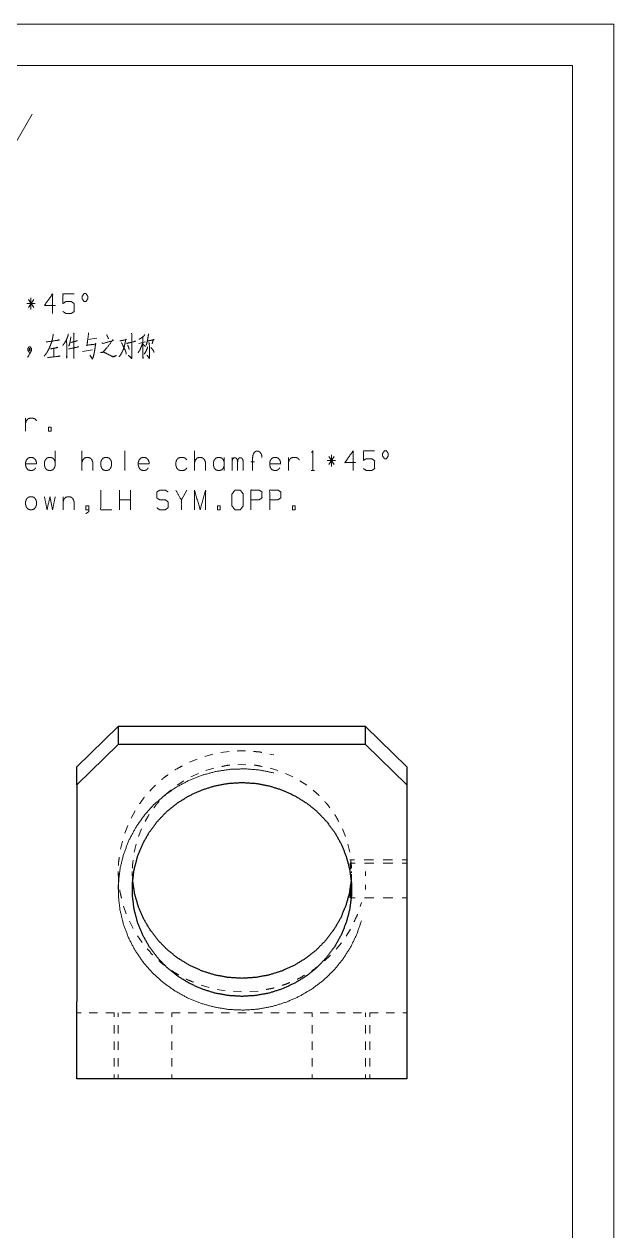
# Model space of a CAD drawing. Header units: millimetres. Extents: x -36 to 210, y 0 to 721.
# Drawn here: x 138.5 to 210, y 150.6 to 297 of the extents above; entities that cross this region are included whole.
import ezdxf

# ---------------------------------------------------------------- set-up
doc = ezdxf.new("R2010")
doc.units = ezdxf.units.MM
doc.layers.add('1', color=7, linetype='Continuous', true_color=0xffffff)

msp = doc.modelspace()

# ---------------------------------------------------------------- linework, layer by layer
at = {"layer": '1', "color": 132, "linetype": 'Continuous', "lineweight": 18}
for p, q in [((210, 297), (0, 297)), ((210, 0), (210, 297)), ((205, 292), (25, 292)), ((205, 5), (205, 292))]:
    msp.add_line(p, q, dxfattribs=at)
at = {"layer": '1', "color": 43, "linetype": 'Continuous', "lineweight": 18}
for p, q in [((134.855, 278.088), (139.471, 286.088)), ((158.548, 207.493), (159.476, 207.861)), ((160.416, 208.192), (161.38, 208.451)), ((162.358, 208.645), (163.345, 208.791)), ((168.303, 208.48), (168.792, 208.382)), ((160.552, 206.475), (161.491, 206.777)), ((164.417, 207.187), (164.91, 207.217)), ((164.91, 207.217), (165.402, 207.187)), ((168.328, 206.777), (169.268, 206.475)), ((157.043, 204.7), (157.879, 205.225)), ((158.734, 205.714), (159.629, 206.131)), ((170.191, 206.131), (171.085, 205.714)), ((171.941, 205.225), (172.776, 204.7)), ((151.481, 200.715), (151.949, 201.597)), ((150.699, 198.882), (151.058, 199.813)), ((152.369, 198.489), (152.726, 199.409)), ((177.094, 199.409), (177.45, 198.489)), ((150.172, 196.958), (150.417, 197.925)), ((151.843, 196.59), (152.077, 197.549)), ((177.743, 197.549), (177.977, 196.59)), ((178.557, 195.649), (177.979, 195.649)), ((178.619, 195.249), (178.047, 195.249)), ((180.867, 195.649), (179.712, 195.649)), ((180.906, 195.249), (179.762, 195.249)), ((183.177, 195.649), (182.022, 195.649)), ((183.194, 195.249), (182.05, 195.249)), ((184.91, 195.649), (184.332, 195.649)), ((184.91, 195.249), (184.338, 195.249)), ((149.91, 194.246), (149.91, 193.698)), ((151.615, 194.246), (151.615, 193.698)), ((151.662, 193.15), (151.652, 193.643)), ((178.168, 193.643), (178.157, 193.15)), ((178.205, 194.086), (178.205, 194.246)), ((178.205, 193.608), (178.205, 193.768)), ((179.91, 194.246), (179.91, 193.698)), ((149.91, 192.601), (149.91, 192.053)), ((151.615, 192.601), (151.615, 192.053)), ((178.178, 192.755), (178.183, 192.849)), ((178.192, 193.037), (178.196, 193.131)), ((178.205, 192.531), (178.205, 192.69)), ((178.205, 192.053), (178.205, 192.212)), ((179.91, 192.601), (179.91, 192.053)), ((178.047, 191.049), (178.619, 191.049)), ((179.399, 190.458), (179.238, 189.985)), ((179.762, 191.049), (180.906, 191.049)), ((182.05, 191.049), (183.194, 191.049)), ((184.338, 191.049), (184.91, 191.049)), ((150.89, 189.11), (150.543, 190.047)), ((151.728, 187.302), (151.271, 188.189)), ((152.802, 185.621), (152.243, 186.449)), ((178.073, 187.233), (177.536, 186.391)), ((176.971, 185.57), (176.339, 184.797)), ((175.658, 184.069), (174.939, 183.377)), ((160.932, 180.16), (159.971, 180.431)), ((162.886, 179.764), (161.9, 179.923)), ((164.875, 179.622), (163.878, 179.667)), ((166.867, 179.736), (165.871, 179.666)), ((144.91, 177.094), (145.41, 177.094)), ((146.41, 177.094), (147.41, 177.094)), ((148.41, 177.094), (149.41, 177.094)), ((149.41, 176.594), (149.41, 177.094)), ((149.91, 176.594), (149.91, 177.094)), ((150.41, 177.094), (151.41, 177.094)), ((152.41, 177.094), (153.41, 177.094)), ((154.41, 177.094), (155.41, 177.094)), ((156.41, 176.594), (156.41, 177.094)), ((156.41, 177.094), (157.41, 177.094)), ((158.41, 177.094), (159.41, 177.094)), ((160.41, 177.094), (161.41, 177.094)), ((162.41, 177.094), (163.41, 177.094)), ((164.41, 177.094), (165.41, 177.094)), ((166.41, 177.094), (167.41, 177.094)), ((168.41, 177.094), (169.41, 177.094)), ((170.41, 177.094), (171.41, 177.094)), ((172.41, 177.094), (173.41, 177.094)), ((173.41, 176.594), (173.41, 177.094)), ((174.41, 177.094), (175.41, 177.094)), ((176.41, 177.094), (177.41, 177.094)), ((178.41, 177.094), (179.41, 177.094)), ((179.91, 177.094), (179.91, 176.594)), ((180.41, 176.594), (180.41, 177.094)), ((180.41, 177.094), (181.41, 177.094)), ((182.41, 177.094), (183.41, 177.094)), ((184.41, 177.094), (184.91, 177.094)), ((149.41, 174.594), (149.41, 175.594)), ((149.91, 174.594), (149.91, 175.594)), ((156.41, 174.594), (156.41, 175.594)), ((173.41, 174.594), (173.41, 175.594)), ((179.91, 175.594), (179.91, 174.594)), ((180.41, 174.594), (180.41, 175.594)), ((149.41, 172.594), (149.41, 173.594)), ((149.91, 172.594), (149.91, 173.594)), ((156.41, 172.594), (156.41, 173.594)), ((173.41, 172.594), (173.41, 173.594)), ((179.91, 173.594), (179.91, 172.594)), ((180.41, 172.594), (180.41, 173.594)), ((149.41, 170.594), (149.41, 171.594)), ((149.91, 170.594), (149.91, 171.594)), ((156.41, 170.594), (156.41, 171.594)), ((173.41, 170.594), (173.41, 171.594)), ((179.91, 171.594), (179.91, 170.594)), ((180.41, 170.594), (180.41, 171.594)), ((149.41, 169.094), (149.41, 169.594)), ((149.91, 169.094), (149.91, 169.594)), ((156.41, 169.094), (156.41, 169.594)), ((173.41, 169.094), (173.41, 169.594)), ((179.91, 169.594), (179.91, 169.094)), ((180.41, 169.094), (180.41, 169.594))]:
    msp.add_line(p, q, dxfattribs=at)
at = {"layer": '1', "color": 95, "linetype": 'Continuous', "lineweight": 18}
for p, q in [((139.016, 263.595), (139.688, 262.645)), ((139.67, 263.595), (139.016, 262.645)), ((139.334, 262.395), (139.334, 263.82)), ((139.847, 263.12), (138.839, 263.12)), ((142.105, 257.658), (142.088, 256.633)), ((147.312, 258.908), (146.217, 258.733)), ((152.392, 258.258), (153.205, 258.483)), ((145.598, 257.283), (146.782, 257.483)), ((138.68, 247.633), (138.68, 249.208)), ((145.51, 242.87), (145.51, 245.245)), ((150.734, 245.27), (150.734, 242.87)), ((159.168, 242.87), (159.168, 245.245)), ((162.77, 242.87), (162.77, 244.445)), ((163.721, 242.87), (163.721, 244.445)), ((170.551, 242.87), (170.551, 244.445)), ((175.44, 244.545), (176.111, 243.595)), ((176.094, 244.545), (175.44, 243.595)), ((175.758, 243.345), (175.758, 244.77)), ((166.422, 243.92), (165.998, 243.92)), ((176.27, 244.07), (175.263, 244.07)), ((173.287, 242.87), (173.711, 242.87)), ((150.062, 238.108), (150.062, 240.483)), ((151.406, 238.108), (151.406, 240.483)), ((158.235, 240.483), (157.564, 239.308)), ((143.233, 239.683), (143.233, 238.108)), ((151.406, 239.308), (150.062, 239.308))]:
    msp.add_line(p, q, dxfattribs=at)
at = {"layer": '1', "color": 151, "linetype": 'Continuous', "lineweight": 25}
for p, q in [((144.91, 206.929), (149.91, 211.808)), ((179.91, 211.808), (149.91, 211.808)), ((149.91, 211.808), (149.91, 209.615)), ((179.91, 211.808), (184.91, 206.929)), ((179.91, 209.615), (179.91, 211.808)), ((149.91, 209.615), (144.91, 204.737)), ((179.91, 209.615), (149.91, 209.615)), ((184.91, 204.737), (179.91, 209.615)), ((144.91, 204.737), (144.91, 206.929)), ((184.91, 206.929), (184.91, 204.737)), ((144.91, 204.737), (144.91, 178.463)), ((184.91, 204.737), (184.91, 178.463)), ((184.91, 169.094), (144.91, 169.094))]:
    msp.add_line(p, q, dxfattribs=at)
at = {"layer": '1', "color": 95, "linetype": 'Continuous', "lineweight": 18}
for points, knots in [([(142.3, 262.87), (140.957, 262.87), (141.964, 264.295), (141.964, 261.92)], [0, 0, 0.2458683, 0.5652944, 1, 1]), ([(143.215, 262.145), (143.551, 261.92), (144.241, 261.92), (144.576, 262.145), (144.576, 263.095), (144.241, 263.345), (143.551, 263.345), (143.215, 263.12), (143.215, 264.295), (144.576, 264.295)], [0, 0, 0.0622279, 0.1683432, 0.2305712, 0.3768154, 0.4412659, 0.5473812, 0.6096091, 0.7904901, 1, 1]), ([(145.775, 263.345), (146.004, 263.345), (146.217, 263.67), (146.217, 263.995), (146.004, 264.32), (145.775, 264.32), (145.545, 263.995), (145.545, 263.67), (145.775, 263.345)], [0, 0, 0.0856809, 0.2303965, 0.35158, 0.4962956, 0.5819765, 0.7303965, 0.85158, 1, 1]), ([(142.035, 259.408), (141.999, 259.133), (141.911, 258.683), (141.77, 258.258), (141.575, 257.733), (141.328, 257.258), (141.133, 256.983), (140.939, 256.733)], [0, 0, 0.0945429, 0.2509164, 0.4036471, 0.5945494, 0.7771733, 0.8920135, 1, 1]), ([(143.869, 259.408), (143.781, 259.083), (143.657, 258.783), (143.516, 258.508), (143.374, 258.283), (143.198, 258.033)], [0, 0, 0.2183565, 0.4287502, 0.6292247, 0.801512, 1, 1]), ([(144.17, 259.083), (144.117, 258.683), (144.046, 258.333), (143.975, 258.083), (143.922, 257.933)], [0, 0, 0.342097, 0.644843, 0.8651064, 1, 1]), ([(144.506, 259.508), (144.559, 259.408), (144.523, 259.458), (144.541, 256.458), (144.523, 256.683), (144.541, 257.058)], [0, 0, 0.0299752, 0.0461894, 0.8407918, 0.9005696, 1, 1]), ([(146.323, 259.558), (146.305, 259.383), (146.128, 258.083), (146.093, 258.008), (146.075, 258.058), (147.171, 258.183), (147.224, 258.233), (147.171, 258.283), (147.1, 257.708), (147.012, 257.158), (146.924, 256.758), (146.853, 256.533), (146.782, 256.383), (146.482, 256.833), (146.8, 256.408)], [0, 0, 0.029851, 0.2525112, 0.2665848, 0.2755854, 0.4627756, 0.475142, 0.4875107, 0.5858315, 0.6803734, 0.7498966, 0.7899231, 0.8180679, 0.9099008, 1, 1]), ([(148.511, 259.333), (148.634, 259.058), (148.705, 258.933), (148.723, 258.833)], [0, 0, 0.5515818, 0.8142457, 1, 1]), ([(151.53, 259.533), (151.565, 259.258), (151.565, 257.358), (151.583, 256.733), (151.565, 256.483), (151.547, 256.433), (151.158, 256.833), (151.547, 256.483)], [0, 0, 0.066217, 0.5199803, 0.6693033, 0.7291606, 0.7418263, 0.8750556, 1, 1]), ([(153.134, 259.358), (153.099, 259.258), (152.869, 259.058), (152.622, 258.883), (152.41, 258.783)], [0, 0, 0.1118528, 0.4330995, 0.7527148, 1, 1]), ([(153.594, 259.458), (153.576, 259.333), (153.488, 258.808), (153.417, 258.458), (153.293, 258.033)], [0, 0, 0.0865634, 0.451623, 0.6964798, 1, 1]), ([(139.246, 257.233), (139.104, 257.233), (138.945, 257.433), (138.945, 257.658), (139.104, 257.858), (139.246, 257.858), (139.405, 257.658), (139.405, 257.433), (138.945, 256.583)], [0, 0, 0.0573454, 0.1609813, 0.2522327, 0.3558751, 0.4132206, 0.5168656, 0.608117, 1, 1]), ([(139.104, 257.433), (139.246, 257.433), (139.104, 257.658), (139.104, 257.433)], [0, 0, 0.2236813, 0.6440654, 1, 1]), ([(139.246, 257.433), (139.246, 257.658), (139.104, 257.658)], [0, 0, 0.614087, 1, 1]), ([(141.169, 258.458), (142.777, 258.683), (142.689, 258.708), (142.512, 258.633)], [0, 0, 0.8512318, 0.8993692, 1, 1]), ([(141.699, 257.608), (142.583, 257.783), (142.494, 257.808), (142.371, 257.758)], [0, 0, 0.7999598, 0.8815072, 1, 1]), ([(143.657, 258.708), (143.675, 257.208), (143.675, 256.483), (143.657, 256.633), (143.675, 256.908)], [0, 0, 0.5657109, 0.8391184, 0.8960792, 1, 1]), ([(143.887, 257.608), (145.142, 257.858), (145.054, 257.883), (144.895, 257.808)], [0, 0, 0.8269851, 0.8863358, 1, 1]), ([(144.17, 258.383), (144.983, 258.608), (144.895, 258.608), (144.753, 258.533)], [0, 0, 0.7725069, 0.8534357, 1, 1]), ([(147.945, 258.358), (148.069, 258.258), (148.104, 258.283), (149.324, 258.633), (149.271, 258.708), (148.493, 257.683), (148.475, 257.683), (148.069, 257.208), (147.91, 257.208), (147.751, 257.158), (147.91, 257.183), (148.051, 257.208), (148.157, 257.208), (148.493, 257.058), (148.528, 257.033), (148.882, 256.858), (149.218, 256.683), (149.306, 256.633), (149.695, 256.808), (149.306, 256.683), (149.147, 256.733)], [0, 0, 0.0244131, 0.0310575, 0.2257668, 0.2398618, 0.4373066, 0.4400188, 0.5359641, 0.5603748, 0.5859631, 0.6106737, 0.6327086, 0.648983, 0.7054257, 0.71207, 0.7726006, 0.830713, 0.8462954, 0.9117314, 0.9744102, 1, 1]), ([(150.116, 258.583), (150.893, 258.733), (150.84, 258.808), (150.787, 258.508), (150.716, 258.208), (150.646, 257.883), (150.504, 257.483), (150.345, 257.158), (150.328, 257.108), (150.186, 256.883), (150.009, 256.633)], [0, 0, 0.2444229, 0.2727729, 0.3667924, 0.4619073, 0.5645496, 0.6954763, 0.8071422, 0.8235085, 0.9055184, 1, 1]), ([(150.292, 258.408), (150.769, 257.433), (150.858, 257.158), (150.876, 256.983)], [0, 0, 0.7002215, 0.8865448, 1, 1]), ([(150.929, 258.308), (150.982, 258.283), (152.007, 258.533), (151.936, 258.558), (151.865, 258.508)], [0, 0, 0.0459718, 0.8733109, 0.9321081, 1, 1]), ([(151.052, 258.083), (151.211, 257.708), (151.229, 257.533)], [0, 0, 0.6984305, 1, 1]), ([(152.887, 258.358), (152.781, 258.033), (152.657, 257.758), (152.551, 257.483), (152.445, 257.333), (152.321, 257.133)], [0, 0, 0.2519231, 0.4741367, 0.6913319, 0.8267065, 1, 1]), ([(152.887, 258.983), (152.905, 257.008), (152.922, 256.458), (152.887, 256.558), (152.905, 256.783)], [0, 0, 0.6912929, 0.8838891, 0.9210064, 1, 1]), ([(152.905, 258.183), (153.134, 257.983), (153.187, 257.883)], [0, 0, 0.729094, 1, 1]), ([(153.47, 257.858), (153.452, 257.733), (153.258, 257.283), (153.064, 256.983)], [0, 0, 0.1296356, 0.6329512, 1, 1]), ([(153.629, 258.383), (153.718, 258.258), (153.682, 258.283), (153.7, 256.958), (153.7, 256.633), (153.682, 256.458), (153.399, 256.858), (153.682, 256.508)], [0, 0, 0.0516782, 0.0662919, 0.5136252, 0.6233413, 0.682718, 0.8480913, 1, 1]), ([(153.452, 258.558), (154.248, 258.733), (154.177, 258.758), (154.018, 258.208)], [0, 0, 0.5570666, 0.6083665, 1, 1]), ([(153.877, 257.783), (154.195, 257.383), (154.248, 257.183)], [0, 0, 0.7118393, 1, 1]), ([(141.345, 256.558), (142.848, 256.733), (142.759, 256.758), (142.6, 256.683)], [0, 0, 0.8496249, 0.9012148, 1, 1]), ([(138.68, 248.608), (138.786, 248.908), (138.981, 249.133), (139.228, 249.208), (139.564, 249.208), (139.811, 249.133), (140.006, 248.908)], [0, 0, 0.1801863, 0.3485828, 0.4950046, 0.6851799, 0.8316073, 1, 1]), ([(141.451, 247.633), (141.787, 247.633), (141.787, 248.108), (141.451, 248.108), (141.451, 247.633)], [0, 0, 0.2070858, 0.5, 0.7070858, 1, 1]), ([(139.9, 243.17), (139.705, 242.945), (139.458, 242.87), (139.228, 242.87), (138.981, 242.945), (138.786, 243.17), (138.68, 243.495), (138.68, 243.845), (138.786, 244.145), (138.981, 244.37), (139.228, 244.445), (139.458, 244.445), (139.705, 244.37), (139.9, 244.145), (140.006, 243.845), (140.006, 243.67), (138.68, 243.67)], [0, 0, 0.0539463, 0.100857, 0.1425421, 0.1894509, 0.2433985, 0.305416, 0.3689149, 0.4266395, 0.480587, 0.5274948, 0.5691799, 0.6160894, 0.6700358, 0.7277603, 0.7595079, 1, 1]), ([(142.282, 245.245), (142.282, 243.495), (142.176, 243.17), (141.982, 242.945), (141.734, 242.87), (141.505, 242.87), (141.257, 242.945), (141.063, 243.17), (140.957, 243.495), (140.957, 243.845), (141.063, 244.145), (141.257, 244.37), (141.505, 244.445), (141.734, 244.445), (141.982, 244.37), (142.176, 244.145), (142.282, 243.845)], [0, 0, 0.2867287, 0.3427385, 0.3914601, 0.4338248, 0.4714719, 0.5138382, 0.5625587, 0.6185685, 0.6759163, 0.728049, 0.7767695, 0.8191349, 0.8567819, 0.8991457, 0.9478673, 1, 1]), ([(145.51, 243.845), (145.616, 244.145), (145.81, 244.37), (146.057, 244.445), (146.287, 244.445), (146.535, 244.37), (146.729, 244.145), (146.835, 243.845), (146.835, 242.87)], [0, 0, 0.107748, 0.2084471, 0.2960056, 0.373819, 0.4613775, 0.5620766, 0.6698258, 1, 1]), ([(147.892, 243.17), (148.086, 242.945), (148.334, 242.87), (148.564, 242.87), (148.811, 242.945), (149.006, 243.17), (149.112, 243.495), (149.112, 243.845), (149.006, 244.145), (148.811, 244.37), (148.564, 244.445), (148.334, 244.445), (148.086, 244.37), (147.892, 244.145), (147.786, 243.845), (147.786, 243.495), (147.892, 243.17)], [0, 0, 0.0632241, 0.1181991, 0.1670522, 0.2220272, 0.2852512, 0.3579329, 0.4323508, 0.5000013, 0.5632254, 0.6181991, 0.6670522, 0.7220259, 0.78525, 0.8529005, 0.9273184, 1, 1]), ([(153.559, 243.17), (153.364, 242.945), (153.117, 242.87), (152.887, 242.87), (152.639, 242.945), (152.445, 243.17), (152.339, 243.495), (152.339, 243.845), (152.445, 244.145), (152.639, 244.37), (152.887, 244.445), (153.117, 244.445), (153.364, 244.37), (153.559, 244.145), (153.665, 243.845), (153.665, 243.67), (152.339, 243.67)], [0, 0, 0.0539476, 0.1008564, 0.1425415, 0.1894522, 0.2433985, 0.305416, 0.3689149, 0.4266395, 0.4805858, 0.5274953, 0.5691805, 0.6160882, 0.6700358, 0.7277603, 0.7595079, 1, 1]), ([(158.235, 243.17), (158.041, 242.945), (157.793, 242.87), (157.44, 242.87), (157.192, 242.945), (156.998, 243.17), (156.892, 243.495), (156.892, 243.845), (156.998, 244.145), (157.192, 244.37), (157.44, 244.445), (157.793, 244.445), (158.041, 244.37), (158.235, 244.145)], [0, 0, 0.0754587, 0.141072, 0.2307771, 0.2963903, 0.371849, 0.4585946, 0.5474132, 0.628154, 0.7036127, 0.7692245, 0.8589295, 0.9245413, 1, 1]), ([(159.168, 243.845), (159.274, 244.145), (159.469, 244.37), (159.716, 244.445), (159.946, 244.445), (160.194, 244.37), (160.388, 244.145), (160.494, 243.845), (160.494, 242.87)], [0, 0, 0.1077495, 0.2084488, 0.2960075, 0.3738176, 0.4613762, 0.5620756, 0.669825, 1, 1]), ([(162.77, 243.845), (162.664, 244.145), (162.47, 244.37), (162.223, 244.445), (161.993, 244.445), (161.745, 244.37), (161.551, 244.145), (161.445, 243.845), (161.445, 243.495), (161.551, 243.17), (161.745, 242.945), (161.993, 242.87), (162.223, 242.87), (162.47, 242.945), (162.664, 243.17), (162.77, 243.495)], [0, 0, 0.0730896, 0.1413953, 0.2007912, 0.253572, 0.3129656, 0.3812729, 0.4543625, 0.5347635, 0.6132887, 0.681596, 0.740991, 0.7937718, 0.8531691, 0.9214748, 1, 1]), ([(163.721, 243.97), (163.774, 244.245), (163.951, 244.42), (164.146, 244.42), (164.322, 244.245), (164.393, 243.97), (164.393, 242.87)], [0, 0, 0.1188788, 0.224456, 0.3069841, 0.4125583, 0.5330836, 1, 1]), ([(164.393, 243.97), (164.446, 244.245), (164.623, 244.42), (164.835, 244.42), (164.994, 244.245), (165.065, 243.97), (165.065, 242.87)], [0, 0, 0.1186048, 0.2239388, 0.3137612, 0.413912, 0.5341596, 1, 1]), ([(166.21, 242.87), (166.21, 244.445), (166.263, 244.795), (166.422, 245.07), (166.634, 245.22), (166.899, 245.22), (167.129, 245.07), (167.288, 244.795), (167.341, 244.445)], [0, 0, 0.4236485, 0.5188713, 0.6043258, 0.6742009, 0.7455141, 0.8193217, 0.9047775, 1, 1]), ([(169.494, 243.17), (169.299, 242.945), (169.052, 242.87), (168.822, 242.87), (168.575, 242.945), (168.38, 243.17), (168.274, 243.495), (168.274, 243.845), (168.38, 244.145), (168.575, 244.37), (168.822, 244.445), (169.052, 244.445), (169.299, 244.37), (169.494, 244.145), (169.6, 243.845), (169.6, 243.67), (168.274, 243.67)], [0, 0, 0.0539475, 0.1008562, 0.1425432, 0.189452, 0.2433995, 0.3054163, 0.3689151, 0.426639, 0.4805865, 0.5274941, 0.5691811, 0.6160888, 0.6700362, 0.7277607, 0.7595083, 1, 1]), ([(170.551, 243.845), (170.657, 244.145), (170.851, 244.37), (171.099, 244.445), (171.435, 244.445), (171.682, 244.37), (171.876, 244.145)], [0, 0, 0.1801866, 0.3485834, 0.4950055, 0.6851811, 0.8316032, 1, 1]), ([(173.357, 245.045), (173.499, 245.245), (173.499, 242.87)], [0, 0, 0.0934931, 1, 1]), ([(178.723, 243.82), (177.38, 243.82), (178.388, 245.245), (178.388, 242.87)], [0, 0, 0.245868, 0.5652949, 1, 1]), ([(179.639, 243.095), (179.975, 242.87), (180.664, 242.87), (181, 243.095), (181, 244.045), (180.664, 244.295), (179.975, 244.295), (179.639, 244.07), (179.639, 245.245), (181, 245.245)], [0, 0, 0.0622292, 0.1683445, 0.2305711, 0.3768154, 0.4412646, 0.5473799, 0.6096091, 0.7904901, 1, 1]), ([(182.198, 244.295), (182.428, 244.295), (182.64, 244.62), (182.64, 244.945), (182.428, 245.27), (182.198, 245.27), (181.968, 244.945), (181.968, 244.62), (182.198, 244.295)], [0, 0, 0.0856809, 0.2303965, 0.35158, 0.4962956, 0.5819765, 0.7303965, 0.85158, 1, 1]), ([(147.786, 240.483), (147.786, 238.108), (149.129, 238.108)], [0, 0, 0.6387339, 1, 1]), ([(154.598, 238.333), (154.934, 238.108), (155.623, 238.108), (155.959, 238.358), (155.959, 239.058), (155.623, 239.308), (154.951, 239.308), (154.598, 239.533), (154.598, 240.258), (154.951, 240.483), (155.623, 240.483), (155.959, 240.258)], [0, 0, 0.0680356, 0.1840545, 0.25452, 0.3723341, 0.4427996, 0.555844, 0.6263702, 0.7483939, 0.8189201, 0.9319644, 1, 1]), ([(157.564, 238.108), (157.564, 239.308), (156.892, 240.483)], [0, 0, 0.4699608, 1, 1]), ([(159.168, 238.108), (159.168, 240.483), (159.84, 238.108), (160.512, 240.483), (160.512, 238.108)], [0, 0, 0.245192, 0.5, 0.754808, 1, 1]), ([(164.057, 238.108), (164.729, 238.108), (165.065, 238.583), (165.065, 240.008), (164.729, 240.483), (164.057, 240.483), (163.704, 240.008), (163.704, 238.583), (164.057, 238.108)], [0, 0, 0.1026835, 0.1916204, 0.4094765, 0.4984133, 0.6010969, 0.6916204, 0.9094765, 1, 1]), ([(165.998, 238.108), (165.998, 240.483), (167.005, 240.483), (167.341, 240.258), (167.341, 239.533), (166.988, 239.308), (165.998, 239.308)], [0, 0, 0.4011471, 0.5713128, 0.6395889, 0.7620438, 0.8328193, 1, 1]), ([(168.274, 238.108), (168.274, 240.483), (169.282, 240.483), (169.618, 240.258), (169.618, 239.533), (169.264, 239.308), (168.274, 239.308)], [0, 0, 0.4011471, 0.5713128, 0.6395889, 0.7620438, 0.8328193, 1, 1]), ([(138.786, 238.408), (138.981, 238.183), (139.228, 238.108), (139.458, 238.108), (139.705, 238.183), (139.9, 238.408), (140.006, 238.733), (140.006, 239.083), (139.9, 239.383), (139.705, 239.608), (139.458, 239.683), (139.228, 239.683), (138.981, 239.608), (138.786, 239.383), (138.68, 239.083), (138.68, 238.733), (138.786, 238.408)], [0, 0, 0.063224, 0.1181989, 0.1670519, 0.222029, 0.2852515, 0.3579331, 0.4323509, 0.5000013, 0.5632238, 0.6181996, 0.6670526, 0.7220262, 0.7852502, 0.8529007, 0.9273185, 1, 1]), ([(140.957, 239.683), (141.292, 238.108), (141.628, 239.683), (141.946, 238.108), (142.282, 239.683)], [0, 0, 0.2501395, 0.500279, 0.7498605, 1, 1]), ([(143.233, 239.083), (143.339, 239.383), (143.534, 239.608), (143.781, 239.683), (144.011, 239.683), (144.258, 239.608), (144.453, 239.383), (144.559, 239.083), (144.559, 238.108)], [0, 0, 0.1077495, 0.2084488, 0.2960075, 0.3738176, 0.4613762, 0.5620756, 0.669825, 1, 1]), ([(146.34, 238.108), (146.004, 238.108), (146.004, 238.583), (146.34, 238.583), (146.34, 237.883), (146.004, 237.633)], [0, 0, 0.1482457, 0.357933, 0.5061787, 0.8151892, 1, 1]), ([(161.94, 238.108), (162.276, 238.108), (162.276, 238.583), (161.94, 238.583), (161.94, 238.108)], [0, 0, 0.2070858, 0.5, 0.7070858, 1, 1]), ([(171.046, 238.108), (171.381, 238.108), (171.381, 238.583), (171.046, 238.583), (171.046, 238.108)], [0, 0, 0.2070858, 0.5, 0.7070858, 1, 1])]:
    msp.add_open_spline(points, degree=1, knots=knots, dxfattribs=at)
at = {"layer": '1', "color": 43, "linetype": 'Continuous', "lineweight": 18}
for points, knots in [([(164.341, 208.845), (165.302, 208.876), (165.339, 208.873)], [0, 0, 0.9636916, 1, 1]), ([(166.333, 208.79), (167.062, 208.729), (167.324, 208.677)], [0, 0, 0.7325551, 1, 1]), ([(156.793, 206.544), (156.906, 206.623), (157.663, 207.031)], [0, 0, 0.1378238, 1, 1]), ([(162.459, 206.968), (163.221, 207.112), (163.432, 207.125)], [0, 0, 0.786002, 1, 1]), ([(166.387, 207.125), (166.598, 207.112), (167.36, 206.968)], [0, 0, 0.2140002, 1, 1]), ([(155.184, 205.365), (155.47, 205.619), (155.975, 205.972)], [0, 0, 0.3831487, 1, 1]), ([(153.746, 203.985), (154.165, 204.458), (154.439, 204.701)], [0, 0, 0.6333961, 1, 1]), ([(155.537, 203.427), (155.712, 203.612), (156.278, 204.077)], [0, 0, 0.2577199, 1, 1]), ([(173.542, 204.077), (174.108, 203.612), (174.282, 203.427)], [0, 0, 0.7422728, 1, 1]), ([(152.503, 202.426), (153.009, 203.155), (153.083, 203.238)], [0, 0, 0.8887093, 1, 1]), ([(154.239, 201.944), (154.567, 202.396), (154.861, 202.708)], [0, 0, 0.566045, 1, 1]), ([(174.959, 202.708), (175.252, 202.396), (175.58, 201.944)], [0, 0, 0.4339524, 1, 1]), ([(153.175, 200.287), (153.59, 201.049), (153.66, 201.145)], [0, 0, 0.8795503, 1, 1]), ([(176.16, 201.145), (176.229, 201.049), (176.645, 200.287)], [0, 0, 0.1204342, 1, 1]), ([(149.94, 194.977), (149.942, 195.203), (150.04, 195.969)], [0, 0, 0.2266791, 1, 1]), ([(151.631, 194.63), (151.627, 194.8), (151.716, 195.612)], [0, 0, 0.1724707, 1, 1]), ([(178.115, 194.962), (178.107, 195.014), (178.103, 195.037), (178.099, 195.059), (178.095, 195.08), (178.091, 195.1), (178.084, 195.135), (178.077, 195.166), (178.07, 195.192), (178.064, 195.214), (178.061, 195.223), (178.058, 195.23), (178.056, 195.237), (178.053, 195.242), (178.045, 195.249), (178.04, 195.237), (178.038, 195.223), (178.038, 195.204), (178.038, 195.198), (178.038, 195.192), (178.038, 195.186), (178.038, 195.18), (178.038, 195.166), (178.039, 195.151), (178.043, 195.079), (178.051, 194.989), (178.053, 194.963), (178.056, 194.937), (178.058, 194.909), (178.061, 194.88), (178.067, 194.82), (178.073, 194.755), (178.088, 194.616), (178.095, 194.54), (178.099, 194.501), (178.1, 194.496)], [0, 0, 0.0500474, 0.0724456, 0.0937538, 0.1138996, 0.1328924, 0.1674615, 0.197518, 0.2230627, 0.2441114, 0.2529162, 0.2605846, 0.2671153, 0.2724484, 0.2829493, 0.2958682, 0.3090563, 0.3270399, 0.332307, 0.3378679, 0.3437033, 0.349833, 0.362938, 0.3771646, 0.4451761, 0.5310674, 0.5553269, 0.580753, 0.6072055, 0.6346086, 0.6921187, 0.7532429, 0.8862091, 0.9580627, 0.9953747, 1, 1]), ([(178.104, 195.612), (178.193, 194.8), (178.189, 194.63)], [0, 0, 0.8275294, 1, 1]), ([(149.987, 192.983), (149.93, 193.48), (149.934, 193.978)], [0, 0, 0.5005739, 1, 1]), ([(178.184, 193.444), (178.19, 193.331), (178.192, 193.28), (178.194, 193.228), (178.196, 193.176), (178.198, 193.124), (178.201, 193.02), (178.203, 192.917)], [0, 0, 0.2139955, 0.3115244, 0.4095096, 0.5079521, 0.6065777, 0.8035613, 1, 1]), ([(178.203, 193.382), (178.205, 193.586), (178.203, 193.785), (178.202, 193.882), (178.201, 193.91)], [0, 0, 0.3870027, 0.7633426, 0.9475853, 1, 1]), ([(150.306, 191.016), (150.126, 191.767), (150.101, 191.992)], [0, 0, 0.7739109, 1, 1]), ([(178.199, 192.301), (178.198, 192.296), (178.197, 192.251), (178.195, 192.206), (178.193, 192.162), (178.19, 192.097)], [0, 0, 0.0242014, 0.245891, 0.4651934, 0.6813023, 1, 1]), ([(178.203, 192.917), (178.205, 192.72), (178.205, 192.711)], [0, 0, 0.9588766, 1, 1]), ([(178.916, 189.04), (178.842, 188.823), (178.509, 188.13)], [0, 0, 0.2304594, 1, 1]), ([(154.1, 184.107), (154.029, 184.172), (153.439, 184.854)], [0, 0, 0.0961605, 1, 1]), ([(155.599, 182.792), (155.318, 182.994), (154.837, 183.433)], [0, 0, 0.3469766, 1, 1]), ([(157.258, 181.685), (156.74, 181.972), (156.41, 182.209)], [0, 0, 0.5928261, 1, 1]), ([(172.5, 181.651), (171.894, 181.294), (171.624, 181.175)], [0, 0, 0.7045564, 1, 1]), ([(174.159, 182.756), (173.406, 182.185), (173.36, 182.158)], [0, 0, 0.9467676, 1, 1]), ([(159.045, 180.803), (158.275, 181.12), (158.131, 181.2)], [0, 0, 0.8340828, 1, 1]), ([(168.823, 180.13), (168.602, 180.061), (167.848, 179.92)], [0, 0, 0.2317301, 1, 1]), ([(170.711, 180.771), (170.285, 180.583), (169.777, 180.425)], [0, 0, 0.4664656, 1, 1])]:
    msp.add_open_spline(points, degree=1, knots=knots, dxfattribs=at)
at = {"layer": '1', "color": 151, "linetype": 'Continuous', "lineweight": 13}
msp.add_open_spline([(179.399, 188.265), (178.842, 186.63), (178.092, 185.07), (177.159, 183.607), (176.057, 182.26), (174.8, 181.05), (173.406, 179.992), (171.894, 179.101), (170.285, 178.39), (168.602, 177.868), (166.868, 177.543), (165.106, 177.419), (163.342, 177.498), (161.599, 177.779), (159.903, 178.258), (158.275, 178.927), (156.74, 179.779), (155.318, 180.801), (154.029, 181.979), (152.891, 183.297), (151.919, 184.736), (151.128, 186.276), (150.527, 187.897), (150.126, 189.575), (149.93, 191.287), (149.942, 193.01), (150.161, 194.72), (150.584, 196.393), (151.207, 198.006), (152.019, 199.536), (153.009, 200.962), (154.165, 202.265), (155.47, 203.427), (156.906, 204.43), (158.452, 205.262), (160.088, 205.911), (161.791, 206.368), (163.537, 206.627), (165.302, 206.683), (167.062, 206.537), (168.792, 206.189)], degree=1, knots=[0, 0, 0.0247207, 0.0494915, 0.0743232, 0.0992237, 0.1241959, 0.1492397, 0.1743508, 0.1995209, 0.2247389, 0.2499912, 0.275262, 0.3005344, 0.3257923, 0.3510192, 0.3762011, 0.4013261, 0.4263853, 0.4513736, 0.4762897, 0.5011363, 0.52592, 0.5506507, 0.5753414, 0.600008, 0.624667, 0.6493355, 0.6740299, 0.698766, 0.7235562, 0.7484103, 0.7733342, 0.7983307, 0.8233974, 0.8485292, 0.8737168, 0.898948, 0.9242082, 0.9494813, 0.9747508, 1, 1], dxfattribs=at)
at = {"layer": '1', "color": 151, "linetype": 'Continuous', "lineweight": 25}
for points, knots in [([(164.91, 179.082), (163.243, 179.184), (161.603, 179.489), (160.016, 179.993), (158.505, 180.686), (157.095, 181.559), (155.809, 182.597), (154.666, 183.785), (153.684, 185.103), (152.88, 186.53), (152.265, 188.045), (151.85, 189.622), (151.641, 191.239), (151.641, 192.868), (151.85, 194.484), (152.265, 196.062), (152.88, 197.576), (153.684, 199.004), (154.666, 200.321), (155.809, 201.509), (157.095, 202.547), (158.505, 203.42), (160.016, 204.114), (161.603, 204.617), (163.243, 204.922), (164.91, 205.025)], [0, 0, 0.0404873, 0.0809442, 0.1213424, 0.1616566, 0.2018675, 0.2419611, 0.2819315, 0.3217807, 0.3615173, 0.4011579, 0.4407256, 0.4802472, 0.5197528, 0.5592744, 0.5988422, 0.6384828, 0.6782193, 0.7180684, 0.7580388, 0.7981326, 0.8383435, 0.8786578, 0.9190558, 0.9595127, 1, 1]), ([(164.91, 205.025), (166.576, 204.922), (168.216, 204.617), (169.804, 204.114), (171.315, 203.42), (172.724, 202.547), (174.011, 201.509), (175.154, 200.321), (176.135, 199.004), (176.939, 197.576), (177.554, 196.061), (177.969, 194.484), (178.179, 192.868), (178.179, 191.239), (177.969, 189.622), (177.554, 188.045), (176.939, 186.53), (176.135, 185.103), (175.154, 183.785), (174.011, 182.597), (172.724, 181.559), (171.315, 180.686), (169.804, 179.993), (168.216, 179.489), (166.576, 179.184), (164.91, 179.082)], [0, 0, 0.0404873, 0.0809442, 0.1213424, 0.1616567, 0.2018673, 0.2419609, 0.2819317, 0.3217806, 0.3615175, 0.4011581, 0.4407253, 0.4802469, 0.5197531, 0.5592746, 0.5988419, 0.6384825, 0.6782194, 0.7180682, 0.758039, 0.7981326, 0.8383432, 0.8786574, 0.9190558, 0.9595127, 1, 1]), ([(164.91, 181.274), (163.267, 181.374), (161.65, 181.67), (160.083, 182.159), (158.589, 182.834), (157.193, 183.683), (155.915, 184.694), (154.774, 185.851), (153.789, 187.137), (152.974, 188.532), (152.342, 190.014), (151.902, 191.562), (151.662, 193.15)], [0, 0, 0.0842897, 0.1685178, 0.252627, 0.336566, 0.4202948, 0.5037847, 0.5870226, 0.6700097, 0.7527639, 0.8353159, 0.9177099, 1, 1]), ([(178.157, 193.15), (177.917, 191.562), (177.478, 190.014), (176.845, 188.532), (176.031, 187.137), (175.045, 185.851), (173.905, 184.694), (172.627, 183.683), (171.23, 182.834), (169.737, 182.159), (168.169, 181.67), (166.552, 181.374), (164.91, 181.274)], [0, 0, 0.0822901, 0.1646841, 0.247237, 0.32999, 0.4129773, 0.4962155, 0.5797056, 0.6634338, 0.7473732, 0.8314818, 0.9157104, 1, 1]), ([(178.19, 192.097), (178.172, 191.832), (178.166, 191.757), (178.159, 191.684), (178.156, 191.648), (178.152, 191.614), (178.148, 191.58), (178.144, 191.548), (178.129, 191.428), (178.113, 191.322), (178.109, 191.298), (178.106, 191.275), (178.102, 191.253), (178.098, 191.233), (178.09, 191.194), (178.083, 191.16), (178.07, 191.106), (178.059, 191.069), (178.056, 191.063), (178.054, 191.058), (178.051, 191.054), (178.049, 191.051), (178.046, 191.049), (178.043, 191.052), (178.04, 191.059), (178.039, 191.072), (178.038, 191.079), (178.038, 191.088), (178.038, 191.098), (178.038, 191.11), (178.04, 191.166), (178.045, 191.24), (178.049, 191.283), (178.053, 191.331), (178.055, 191.356), (178.058, 191.383), (178.06, 191.41), (178.063, 191.439), (178.075, 191.561), (178.089, 191.697), (178.096, 191.77), (178.104, 191.846), (178.112, 191.926), (178.12, 192.008), (178.135, 192.178), (178.151, 192.357), (178.154, 192.404), (178.158, 192.45), (178.161, 192.498), (178.165, 192.545), (178.171, 192.64), (178.177, 192.737), (178.178, 192.755)], [0, 0, 0.0954506, 0.1228081, 0.1492003, 0.1619938, 0.1744561, 0.1865655, 0.1983361, 0.2420725, 0.2804297, 0.289177, 0.2975778, 0.3056238, 0.3132713, 0.3273463, 0.3398151, 0.3599964, 0.3737929, 0.3762353, 0.3782709, 0.3798922, 0.3811301, 0.3826227, 0.3840776, 0.3868528, 0.3912242, 0.3940303, 0.3972649, 0.4009221, 0.4050036, 0.4253207, 0.451933, 0.4675881, 0.4848219, 0.4940443, 0.5036424, 0.5135783, 0.5238306, 0.5680233, 0.6172689, 0.6437837, 0.6715687, 0.700306, 0.7298751, 0.7914655, 0.8563574, 0.8731081, 0.8900421, 0.9070927, 0.9242222, 0.9586964, 0.9934642, 1, 1]), ([(144.91, 169.094), (144.91, 169.529), (144.91, 170.801), (144.91, 172.819), (144.91, 174.064), (144.91, 176.912), (144.91, 178.463)], [0, 0, 0.0463854, 0.1821834, 0.3975574, 0.5304056, 0.8343925, 1, 1]), ([(184.91, 178.463), (184.91, 175.436), (184.91, 172.819), (184.91, 170.801), (184.91, 169.529), (184.91, 169.094)], [0, 0, 0.3230935, 0.6024426, 0.8178166, 0.9536146, 1, 1])]:
    msp.add_open_spline(points, degree=1, knots=knots, dxfattribs=at)

doc.saveas('drawing.dxf')
